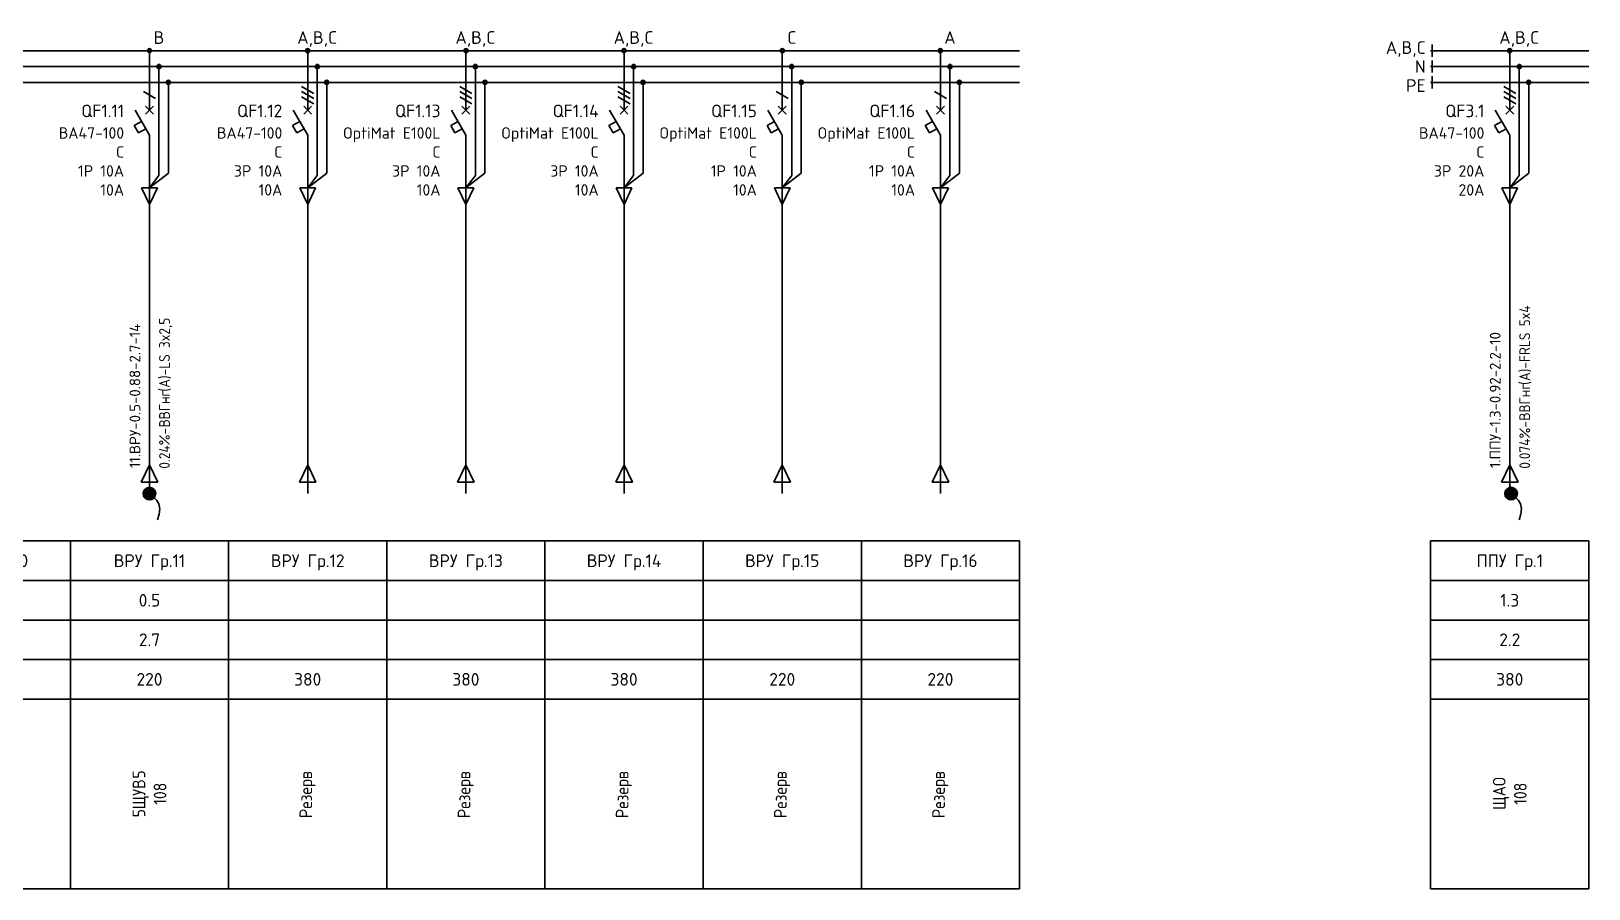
# Model space of a CAD drawing. Header units: millimetres. Extents: x -4379 to 694, y -18291 to 2656.
# Drawn here: x -2718.6 to -2472.5, y 1660.7 to 1796.3 of the extents above; entities that cross this region are included whole.
import ezdxf
from ezdxf.enums import TextEntityAlignment as Align

# ---------------------------------------------------------------- set-up
doc = ezdxf.new("R2010")
doc.units = ezdxf.units.MM
for name, color, linetype in [('Автомат защитный', 7, 'Continuous'), ('Принципиальная схема КТП -для ОДНОЛИНЕЙКИ', 7, 'Continuous'), ('ПРОВОДНИКИ', 7, 'Continuous'), ('Секция ППУ', 7, 'Continuous'), ('Секция1', 7, 'Continuous')]:
    doc.layers.add(name, color=color, linetype=linetype)
doc.layers.add('ЭС АВ', color=7, linetype='Continuous', lineweight=18)
doc.layers.add('ЭС рамка', color=7, linetype='Continuous', lineweight=18)
doc.styles.add('SLD_Style', font='isocpeur.ttf', dxfattribs={"width": 0.9})

# ---------------------------------------------------------------- blocks, each defined once
blk = doc.blocks.new('Start')
at = {"layer": 'ЭС рамка', "color": 7, "linetype": 'Continuous', "lineweight": 30}
blk.add_line((0, 3.46), (0, 1.54), dxfattribs=at)
at = {"layer": 'ЭС рамка', "color": 5, "linetype": 'Continuous', "lineweight": 30}
blk.add_line((0, 0.96), (0, -0.96), dxfattribs=at)
at = {"layer": 'ЭС рамка', "color": 94, "linetype": 'Continuous', "lineweight": 30, "ltscale": 50}
blk.add_line((0, -1.54), (0, -3.46), dxfattribs=at)
at = {"style": 'SLD_Style'}
blk.add_attdef('PHASE', text='', height=2, dxfattribs=at).set_placement((-1, 3), align=Align.MIDDLE_RIGHT)
at = {"layer": 'ЭС рамка', "color": 7, "linetype": 'Continuous', "lineweight": 18, "style": 'SLD_Style'}
blk.add_text('N', height=2, dxfattribs=at).set_placement((-1, 0), align=Align.MIDDLE_RIGHT)
at = {"layer": 'ЭС рамка', "color": 7, "linetype": 'Continuous', "lineweight": 18, "ltscale": 50, "style": 'SLD_Style'}
blk.add_text('РЕ', height=2, dxfattribs=at).set_placement((-1, -3), align=Align.MIDDLE_RIGHT)
blk = doc.blocks.new('*U21')
at = {"linetype": 'ByBlock', "lineweight": 30}
h = blk.add_hatch(color=256, dxfattribs=at)
h.paths.add_polyline_path([(-0.4, 0.9, -0.414214), (0.92, 0.37), (0, -0.02)])
h.paths.add_polyline_path([(0.92, 0.37, -0.101228), (1, -0.02, -0.30039), (0.39, -0.94), (0, -0.02)])
h.paths.add_polyline_path([(-0.4, 0.9), (0.39, -0.94, -0.538), (-1, -0.02, -0.30039)])
blk.add_circle((0, -0.02), 1, dxfattribs=at)
blk.add_spline([(0, 0), (1.55, -1.88), (1.27, -4.16)], degree=3, dxfattribs=at)
blk = doc.blocks.new('*U58')
h = blk.add_hatch(color=256)
h.dxf.hatch_style = 1
edge = h.paths.add_edge_path()
edge.add_ellipse((12.5, 132.5), major_axis=(0, 0.333), ratio=1, start_angle=0, end_angle=360)
h = blk.add_hatch(color=256)
h.dxf.hatch_style = 1
edge = h.paths.add_edge_path()
edge.add_ellipse((14, 130), major_axis=(0, 0.333), ratio=1, start_angle=0, end_angle=360)
h = blk.add_hatch(color=256)
h.dxf.hatch_style = 1
edge = h.paths.add_edge_path()
edge.add_ellipse((15.5, 127.5), major_axis=(0, 0.333), ratio=1, start_angle=0, end_angle=360)
at = {"lineweight": 30}
for p, q in [((14, 129.67), (14, 123.11)), ((15.5, 127.17), (15.5, 113.13)), ((14, 123.11), (14, 112.8)), ((0, 55), (25, 55)), ((0, 55), (0, 0)), ((25, 55), (25, 0)), ((0, 48.75), (25, 48.75)), ((0, 42.5), (25, 42.5)), ((0, 36.25), (25, 36.25))]:
    blk.add_line(p, q, dxfattribs=at)
at = {"layer": 'Автомат защитный', "lineweight": 30}
for p, q in [((12.5, 123.11), (12.5, 132.17)), ((11.54, 126.87), (13.46, 125.76)), ((11.54, 126.04), (13.46, 124.93)), ((12.5, 119.17), (10.22, 123.11)), ((11.54, 125.2), (13.46, 124.09)), ((10.1, 120.66), (11.26, 121.32)), ((10.77, 119.5), (10.1, 120.66)), ((11.92, 120.17), (10.77, 119.5)), ((12.5, 108.54), (12.5, 119.17))]:
    blk.add_line(p, q, dxfattribs=at)
blk.add_ellipse((12.5, 132.5), major_axis=(0, 0.333), ratio=1, start_param=-1.570796, end_param=4.712389, dxfattribs=at)
at = {"layer": 'Принципиальная схема КТП -для ОДНОЛИНЕЙКИ', "lineweight": 30}
for p, q in [((12.5, 108.54), (12.5, 99.73)), ((11.19, 64.32), (12.5, 67.06)), ((12.5, 67.06), (13.81, 64.32)), ((13.81, 64.32), (11.19, 64.32)), ((12.5, 64.32), (12.5, 62.5))]:
    blk.add_line(p, q, dxfattribs=at)
at = {"layer": 'ПРОВОДНИКИ', "lineweight": 30}
for p, q in [((13.75, 110.81), (11.25, 110.81)), ((11.25, 110.81), (12.5, 108.2)), ((12.5, 110.81), (15.5, 113.13)), ((12.5, 110.81), (14, 112.8)), ((12.5, 108.2), (13.75, 110.81)), ((11.19, 64.31), (12.5, 67.06)), ((12.5, 67.06), (13.81, 64.31)), ((13.81, 64.31), (11.19, 64.31))]:
    blk.add_line(p, q, dxfattribs=at)
at = {"layer": 'ПРОВОДНИКИ', "lineweight": 30, "ltscale": 100}
blk.add_line((12.5, 99.73), (12.5, 64.32), dxfattribs=at)
at = {"layer": 'ПРОВОДНИКИ', "color": 7, "linetype": 'Continuous', "lineweight": 30}
for centre in [(14, 130), (15.5, 127.5), (15.5, 127.5)]:
    blk.add_ellipse(centre, major_axis=(0, 0.333), ratio=1, start_param=-1.570796, end_param=4.712389, dxfattribs=at)
at = {"layer": 'ЭС АВ', "color": 7, "lineweight": 30}
for q in [(11.88, 123.74), (11.88, 122.49), (13.12, 123.74), (13.12, 122.49)]:
    blk.add_line((12.5, 123.11), q, dxfattribs=at)
at = {"layer": 'ЭС рамка', "color": 7, "linetype": 'Continuous', "lineweight": 30}
for p, q in [((0, 132.5), (12.17, 132.5)), ((12.83, 132.5), (25, 132.5))]:
    blk.add_line(p, q, dxfattribs=at)
at = {"layer": 'ЭС рамка', "color": 5, "linetype": 'Continuous', "lineweight": 30}
for p, q in [((0, 130), (13.67, 130)), ((14.33, 130), (25, 130))]:
    blk.add_line(p, q, dxfattribs=at)
at = {"layer": 'ЭС рамка', "color": 94, "linetype": 'Continuous', "lineweight": 30}
for p, q in [((0, 127.5), (15.17, 127.5)), ((15.83, 127.5), (25, 127.5))]:
    blk.add_line(p, q, dxfattribs=at)
at = {"layer": 'ЭС рамка', "lineweight": 30}
for p, q in [((25, 30), (0, 30)), ((25, 0), (0, 0))]:
    blk.add_line(p, q, dxfattribs=at)
at = {"style": 'SLD_Style'}
for tag, p in [('LABEL', (12.5, 51.88)), ('INSTALLEDPOWER', (12.5, 45.63)), ('CURRENT', (12.5, 39.37)), ('VOLTAGE', (12.5, 33.13))]:
    blk.add_attdef(tag, text='', height=2, dxfattribs=at).set_placement(p, align=Align.MIDDLE_CENTER)
blk.add_attdef('TEXT', text='', height=2, rotation=90, dxfattribs=at).set_placement((12.5, 15), align=Align.MIDDLE_CENTER)
at = {"layer": 'Автомат защитный', "style": 'SLD_Style'}
blk.add_attdef('PHASE', text='', height=2, dxfattribs=at).set_placement((14, 134.59), align=Align.MIDDLE_CENTER)
for tag, height, p in [('NUMBER', 2, (8.49, 122.99)), ('SWITCHTYPE', 1.8, (8.49, 119.5)), ('SWITCHRELEASE', 1.8, (8.49, 116.5)), ('SWITCHNOMINALCURRENT', 1.8, (8.49, 113.5)), ('SWITCHRELEASECURRENT', 1.8, (8.49, 110.5)), ('RCDTYPE', 1.8, (8.49, 107.5)), ('RCDSETPOINT', 1.8, (8.49, 104.5))]:
    blk.add_attdef(tag, text='', height=height, dxfattribs=at).set_placement(p, align=Align.MIDDLE_RIGHT)
blk.add_attdef('LINE_A', text='', height=1.7, rotation=90, dxfattribs=at).set_placement((10.19, 65.45), align=Align.MIDDLE_LEFT)
blk.add_attdef('LINE_B', text='', height=1.7, rotation=90, dxfattribs=at).set_placement((13.85, 65.45), align=Align.TOP_LEFT)
blk = doc.blocks.new('*U57')
h = blk.add_hatch(color=256)
h.dxf.hatch_style = 1
edge = h.paths.add_edge_path()
edge.add_ellipse((12.5, 132.5), major_axis=(0, 0.333), ratio=1, start_angle=0, end_angle=360)
h = blk.add_hatch(color=256)
h.dxf.hatch_style = 1
edge = h.paths.add_edge_path()
edge.add_ellipse((14, 130), major_axis=(0, 0.333), ratio=1, start_angle=0, end_angle=360)
h = blk.add_hatch(color=256)
h.dxf.hatch_style = 1
edge = h.paths.add_edge_path()
edge.add_ellipse((15.5, 127.5), major_axis=(0, 0.333), ratio=1, start_angle=0, end_angle=360)
at = {"lineweight": 30}
for p, q in [((14, 129.67), (14, 123.11)), ((15.5, 127.17), (15.5, 113.13)), ((14, 123.11), (14, 112.8)), ((0, 55), (25, 55)), ((0, 55), (0, 0)), ((25, 55), (25, 0)), ((0, 48.75), (25, 48.75)), ((0, 42.5), (25, 42.5)), ((0, 36.25), (25, 36.25))]:
    blk.add_line(p, q, dxfattribs=at)
at = {"layer": 'Автомат защитный', "lineweight": 30}
for p, q in [((12.5, 123.11), (12.5, 132.17)), ((11.54, 126.04), (13.46, 124.93)), ((12.5, 119.17), (10.22, 123.11)), ((10.1, 120.66), (11.26, 121.32)), ((10.77, 119.5), (10.1, 120.66)), ((11.92, 120.17), (10.77, 119.5)), ((12.5, 108.54), (12.5, 119.17))]:
    blk.add_line(p, q, dxfattribs=at)
blk.add_ellipse((12.5, 132.5), major_axis=(0, 0.333), ratio=1, start_param=-1.570796, end_param=4.712389, dxfattribs=at)
at = {"layer": 'Принципиальная схема КТП -для ОДНОЛИНЕЙКИ', "lineweight": 30}
for p, q in [((12.5, 108.54), (12.5, 99.73)), ((11.19, 64.32), (12.5, 67.06)), ((12.5, 67.06), (13.81, 64.32)), ((13.81, 64.32), (11.19, 64.32)), ((12.5, 64.32), (12.5, 62.5))]:
    blk.add_line(p, q, dxfattribs=at)
at = {"layer": 'ПРОВОДНИКИ', "lineweight": 30}
for p, q in [((13.75, 110.81), (11.25, 110.81)), ((11.25, 110.81), (12.5, 108.2)), ((12.5, 110.81), (15.5, 113.13)), ((12.5, 110.81), (14, 112.8)), ((12.5, 108.2), (13.75, 110.81)), ((11.19, 64.31), (12.5, 67.06)), ((12.5, 67.06), (13.81, 64.31)), ((13.81, 64.31), (11.19, 64.31))]:
    blk.add_line(p, q, dxfattribs=at)
at = {"layer": 'ПРОВОДНИКИ', "lineweight": 30, "ltscale": 100}
blk.add_line((12.5, 99.73), (12.5, 64.32), dxfattribs=at)
at = {"layer": 'ПРОВОДНИКИ', "color": 7, "linetype": 'Continuous', "lineweight": 30}
for centre in [(14, 130), (15.5, 127.5), (15.5, 127.5)]:
    blk.add_ellipse(centre, major_axis=(0, 0.333), ratio=1, start_param=-1.570796, end_param=4.712389, dxfattribs=at)
at = {"layer": 'ЭС АВ', "color": 7, "lineweight": 30}
for q in [(11.88, 123.74), (11.88, 122.49), (13.12, 123.74), (13.12, 122.49)]:
    blk.add_line((12.5, 123.11), q, dxfattribs=at)
at = {"layer": 'ЭС рамка', "color": 7, "linetype": 'Continuous', "lineweight": 30}
for p, q in [((0, 132.5), (12.17, 132.5)), ((12.83, 132.5), (25, 132.5))]:
    blk.add_line(p, q, dxfattribs=at)
at = {"layer": 'ЭС рамка', "color": 5, "linetype": 'Continuous', "lineweight": 30}
for p, q in [((0, 130), (13.67, 130)), ((14.33, 130), (25, 130))]:
    blk.add_line(p, q, dxfattribs=at)
at = {"layer": 'ЭС рамка', "color": 94, "linetype": 'Continuous', "lineweight": 30}
for p, q in [((0, 127.5), (15.17, 127.5)), ((15.83, 127.5), (25, 127.5))]:
    blk.add_line(p, q, dxfattribs=at)
at = {"layer": 'ЭС рамка', "lineweight": 30}
for p, q in [((25, 30), (0, 30)), ((25, 0), (0, 0))]:
    blk.add_line(p, q, dxfattribs=at)
at = {"style": 'SLD_Style'}
for tag, p in [('LABEL', (12.5, 51.88)), ('INSTALLEDPOWER', (12.5, 45.63)), ('CURRENT', (12.5, 39.37)), ('VOLTAGE', (12.5, 33.13))]:
    blk.add_attdef(tag, text='', height=2, dxfattribs=at).set_placement(p, align=Align.MIDDLE_CENTER)
blk.add_attdef('TEXT', text='', height=2, rotation=90, dxfattribs=at).set_placement((12.5, 15), align=Align.MIDDLE_CENTER)
at = {"layer": 'Автомат защитный', "style": 'SLD_Style'}
blk.add_attdef('PHASE', text='', height=2, dxfattribs=at).set_placement((14, 134.59), align=Align.MIDDLE_CENTER)
for tag, height, p in [('NUMBER', 2, (8.49, 122.99)), ('SWITCHTYPE', 1.8, (8.49, 119.5)), ('SWITCHRELEASE', 1.8, (8.49, 116.5)), ('SWITCHNOMINALCURRENT', 1.8, (8.49, 113.5)), ('SWITCHRELEASECURRENT', 1.8, (8.49, 110.5)), ('RCDTYPE', 1.8, (8.49, 107.5)), ('RCDSETPOINT', 1.8, (8.49, 104.5))]:
    blk.add_attdef(tag, text='', height=height, dxfattribs=at).set_placement(p, align=Align.MIDDLE_RIGHT)
blk.add_attdef('LINE_A', text='', height=1.7, rotation=90, dxfattribs=at).set_placement((10.19, 65.45), align=Align.MIDDLE_LEFT)
blk.add_attdef('LINE_B', text='', height=1.7, rotation=90, dxfattribs=at).set_placement((13.85, 65.45), align=Align.TOP_LEFT)

msp = doc.modelspace()

# ---------------------------------------------------------------- block references
at = {"layer": 'Секция ППУ', "lineweight": 0}
msp.add_blockref('Start', (-2497.252, 1790.731, -0.017), dxfattribs=at).add_auto_attribs({'PHASE': 'A,B,C'})
ref = msp.add_blockref('*U58', (-2497.473, 1660.731, -0.006), dxfattribs=at)
ref.add_attrib('LABEL', 'ППУ Гр.1', dxfattribs={"layer": '0', "height": 2, "style": 'SLD_Style'}).set_placement((-2484.973, 1712.606, -0.006), align=Align.MIDDLE_CENTER)
ref.add_attrib('INSTALLEDPOWER', '1.3', dxfattribs={"layer": '0', "height": 2, "style": 'SLD_Style'}).set_placement((-2484.973, 1706.356, -0.006), align=Align.MIDDLE_CENTER)
ref.add_attrib('CURRENT', '2.2', dxfattribs={"layer": '0', "height": 2, "style": 'SLD_Style'}).set_placement((-2484.973, 1700.106, -0.006), align=Align.MIDDLE_CENTER)
ref.add_attrib('VOLTAGE', '380', dxfattribs={"layer": '0', "height": 2, "style": 'SLD_Style'}).set_placement((-2484.973, 1693.856, -0.006), align=Align.MIDDLE_CENTER)
ref.add_attrib('LINE_A', ' 1.ППУ-1.3-0.92-2.2-10', dxfattribs={"layer": 'Автомат защитный', "height": 1.7, "rotation": 90, "style": 'SLD_Style'}).set_placement((-2487.278, 1726.183, -0.006), align=Align.MIDDLE_LEFT)
ref.add_attrib('LINE_B_001', ' 0.074%%%-', (-2481.752, 1726.183, -0.006), dxfattribs={"layer": 'Автомат защитный', "height": 1.7, "rotation": 90, "style": 'SLD_Style', "width": 0.9})
ref.add_attrib('PHASE', 'A,B,C', dxfattribs={"layer": 'Автомат защитный', "height": 2, "style": 'SLD_Style'}).set_placement((-2483.473, 1795.322, -0.006), align=Align.MIDDLE_CENTER)
ref.add_attrib('NUMBER', 'QF3.1', dxfattribs={"layer": 'Автомат защитный', "height": 2, "style": 'SLD_Style'}).set_placement((-2488.983, 1783.718, -0.006), align=Align.MIDDLE_RIGHT)
ref.add_attrib('SWITCHTYPE', 'ВА47-100', dxfattribs={"layer": 'Автомат защитный', "height": 1.8, "style": 'SLD_Style'}).set_placement((-2488.983, 1780.231, -0.006), align=Align.MIDDLE_RIGHT)
ref.add_attrib('SWITCHRELEASE', 'C', dxfattribs={"layer": 'Автомат защитный', "height": 1.8, "style": 'SLD_Style'}).set_placement((-2488.983, 1777.231, -0.006), align=Align.MIDDLE_RIGHT)
ref.add_attrib('SWITCHNOMINALCURRENT', '3Р 20А', dxfattribs={"layer": 'Автомат защитный', "height": 1.8, "style": 'SLD_Style'}).set_placement((-2488.983, 1774.231, -0.006), align=Align.MIDDLE_RIGHT)
ref.add_attrib('SWITCHRELEASECURRENT', '20А', dxfattribs={"layer": 'Автомат защитный', "height": 1.8, "style": 'SLD_Style'}).set_placement((-2488.983, 1771.231, -0.006), align=Align.MIDDLE_RIGHT)
ref.add_attrib('TEXT_001', 'ЩАО', (-2485.639, 1673.211, -0.006), dxfattribs={"layer": '0', "height": 2, "rotation": 90, "style": 'SLD_Style', "width": 0.9})
ref.add_attrib('LINE_B_002', 'ВВГнг', (-2481.752, 1734.751, -0.006), dxfattribs={"layer": 'Автомат защитный', "height": 1.7, "rotation": 90, "style": 'SLD_Style', "width": 0.9})
ref.add_attrib('LINE_B_003', '(', (-2481.752, 1740.412, -0.006), dxfattribs={"layer": 'Автомат защитный', "height": 1.7, "rotation": 90, "style": 'SLD_Style', "width": 0.9})
ref.add_attrib('LINE_B_004', 'А', (-2481.752, 1741.024, -0.006), dxfattribs={"layer": 'Автомат защитный', "height": 1.7, "rotation": 90, "style": 'SLD_Style', "width": 0.9})
ref.add_attrib('LINE_B_005', ')-FRLS 5x4', (-2481.752, 1742.401, -0.006), dxfattribs={"layer": 'Автомат защитный', "height": 1.7, "rotation": 90, "style": 'SLD_Style', "width": 0.9})
ref.add_attrib('TEXT_002', '108', (-2482.306, 1674.021, -0.006), dxfattribs={"layer": '0', "height": 2, "rotation": 90, "style": 'SLD_Style', "width": 0.9})
msp.add_blockref('*U21', (-2484.752, 1723.231, -0.017), dxfattribs=at)
at = {"layer": 'Секция1', "lineweight": 0}
ref = msp.add_blockref('*U58', (-2737.445, 1660.731, -0.006), dxfattribs=at)
ref.add_attrib('LABEL', 'ВРУ Гр.10', dxfattribs={"layer": '0', "height": 2, "style": 'SLD_Style'}).set_placement((-2724.945, 1712.606, -0.006), align=Align.MIDDLE_CENTER)
ref.add_attrib('INSTALLEDPOWER', '2.6', dxfattribs={"layer": '0', "height": 2, "style": 'SLD_Style'}).set_placement((-2724.945, 1706.356, -0.006), align=Align.MIDDLE_CENTER)
ref.add_attrib('CURRENT', '4.6', dxfattribs={"layer": '0', "height": 2, "style": 'SLD_Style'}).set_placement((-2724.945, 1700.106, -0.006), align=Align.MIDDLE_CENTER)
ref.add_attrib('VOLTAGE', '380', dxfattribs={"layer": '0', "height": 2, "style": 'SLD_Style'}).set_placement((-2724.945, 1693.856, -0.006), align=Align.MIDDLE_CENTER)
ref.add_attrib('LINE_A', ' 10.ВРУ-2.6-0.88-4.6-48', dxfattribs={"layer": 'Автомат защитный', "height": 1.7, "rotation": 90, "style": 'SLD_Style'}).set_placement((-2727.251, 1726.183, -0.006), align=Align.MIDDLE_LEFT)
ref.add_attrib('LINE_B_001', ' 1.16%%%-', (-2721.725, 1726.183, -0.006), dxfattribs={"layer": 'Автомат защитный', "height": 1.7, "rotation": 90, "style": 'SLD_Style', "width": 0.9})
ref.add_attrib('PHASE', 'A,B,C', dxfattribs={"layer": 'Автомат защитный', "height": 2, "style": 'SLD_Style'}).set_placement((-2723.445, 1795.322, -0.006), align=Align.MIDDLE_CENTER)
ref.add_attrib('NUMBER', 'QF1.10', dxfattribs={"layer": 'Автомат защитный', "height": 2, "style": 'SLD_Style'}).set_placement((-2728.956, 1783.718, -0.006), align=Align.MIDDLE_RIGHT)
ref.add_attrib('SWITCHTYPE', 'OptiMat E100L', dxfattribs={"layer": 'Автомат защитный', "height": 1.8, "style": 'SLD_Style'}).set_placement((-2728.956, 1780.231, -0.006), align=Align.MIDDLE_RIGHT)
ref.add_attrib('SWITCHRELEASE', 'C', dxfattribs={"layer": 'Автомат защитный', "height": 1.8, "style": 'SLD_Style'}).set_placement((-2728.956, 1777.231, -0.006), align=Align.MIDDLE_RIGHT)
ref.add_attrib('SWITCHNOMINALCURRENT', '3Р 10А', dxfattribs={"layer": 'Автомат защитный', "height": 1.8, "style": 'SLD_Style'}).set_placement((-2728.956, 1774.231, -0.006), align=Align.MIDDLE_RIGHT)
ref.add_attrib('SWITCHRELEASECURRENT', '10А', dxfattribs={"layer": 'Автомат защитный', "height": 1.8, "style": 'SLD_Style'}).set_placement((-2728.956, 1771.231, -0.006), align=Align.MIDDLE_RIGHT)
ref.add_attrib('TEXT_001', '5', (-2725.612, 1671.951, -0.006), dxfattribs={"layer": '0', "height": 2, "rotation": 90, "style": 'SLD_Style', "width": 0.9})
ref.add_attrib('LINE_B_002', 'ВВГнг', (-2721.725, 1732.915, -0.006), dxfattribs={"layer": 'Автомат защитный', "height": 1.7, "rotation": 90, "style": 'SLD_Style', "width": 0.9})
ref.add_attrib('LINE_B_003', '(', (-2721.725, 1738.576, -0.006), dxfattribs={"layer": 'Автомат защитный', "height": 1.7, "rotation": 90, "style": 'SLD_Style', "width": 0.9})
ref.add_attrib('LINE_B_004', 'А', (-2721.725, 1739.188, -0.006), dxfattribs={"layer": 'Автомат защитный', "height": 1.7, "rotation": 90, "style": 'SLD_Style', "width": 0.9})
ref.add_attrib('LINE_B_005', ')-LS 5x2,5', (-2721.725, 1740.565, -0.006), dxfattribs={"layer": 'Автомат защитный', "height": 1.7, "rotation": 90, "style": 'SLD_Style', "width": 0.9})
ref.add_attrib('TEXT_002', 'ЩУВ', (-2725.612, 1673.211, -0.006), dxfattribs={"layer": '0', "height": 2, "rotation": 90, "style": 'SLD_Style', "width": 0.9})
ref.add_attrib('TEXT_003', '4', (-2725.612, 1678.071, -0.006), dxfattribs={"layer": '0', "height": 2, "rotation": 90, "style": 'SLD_Style', "width": 0.9})
ref.add_attrib('TEXT_004', '110', (-2722.278, 1674.201, -0.006), dxfattribs={"layer": '0', "height": 2, "rotation": 90, "style": 'SLD_Style', "width": 0.9})
ref = msp.add_blockref('*U57', (-2712.445, 1660.731, -0.006), dxfattribs=at)
ref.add_attrib('LABEL', 'ВРУ Гр.11', dxfattribs={"layer": '0', "height": 2, "style": 'SLD_Style'}).set_placement((-2699.945, 1712.606, -0.006), align=Align.MIDDLE_CENTER)
ref.add_attrib('INSTALLEDPOWER', '0.5', dxfattribs={"layer": '0', "height": 2, "style": 'SLD_Style'}).set_placement((-2699.945, 1706.356, -0.006), align=Align.MIDDLE_CENTER)
ref.add_attrib('CURRENT', '2.7', dxfattribs={"layer": '0', "height": 2, "style": 'SLD_Style'}).set_placement((-2699.945, 1700.106, -0.006), align=Align.MIDDLE_CENTER)
ref.add_attrib('VOLTAGE', '220', dxfattribs={"layer": '0', "height": 2, "style": 'SLD_Style'}).set_placement((-2699.945, 1693.856, -0.006), align=Align.MIDDLE_CENTER)
ref.add_attrib('LINE_A', ' 11.ВРУ-0.5-0.88-2.7-14', dxfattribs={"layer": 'Автомат защитный', "height": 1.7, "rotation": 90, "style": 'SLD_Style'}).set_placement((-2702.251, 1726.183, -0.006), align=Align.MIDDLE_LEFT)
ref.add_attrib('LINE_B_001', ' 0.24%%%-', (-2696.725, 1726.183, -0.006), dxfattribs={"layer": 'Автомат защитный', "height": 1.7, "rotation": 90, "style": 'SLD_Style', "width": 0.9})
ref.add_attrib('PHASE', 'B', dxfattribs={"layer": 'Автомат защитный', "height": 2, "style": 'SLD_Style'}).set_placement((-2698.445, 1795.322, -0.006), align=Align.MIDDLE_CENTER)
ref.add_attrib('NUMBER', 'QF1.11', dxfattribs={"layer": 'Автомат защитный', "height": 2, "style": 'SLD_Style'}).set_placement((-2703.956, 1783.718, -0.006), align=Align.MIDDLE_RIGHT)
ref.add_attrib('SWITCHTYPE', 'ВА47-100', dxfattribs={"layer": 'Автомат защитный', "height": 1.8, "style": 'SLD_Style'}).set_placement((-2703.956, 1780.231, -0.006), align=Align.MIDDLE_RIGHT)
ref.add_attrib('SWITCHRELEASE', 'C', dxfattribs={"layer": 'Автомат защитный', "height": 1.8, "style": 'SLD_Style'}).set_placement((-2703.956, 1777.231, -0.006), align=Align.MIDDLE_RIGHT)
ref.add_attrib('SWITCHNOMINALCURRENT', '1Р 10А', dxfattribs={"layer": 'Автомат защитный', "height": 1.8, "style": 'SLD_Style'}).set_placement((-2703.956, 1774.231, -0.006), align=Align.MIDDLE_RIGHT)
ref.add_attrib('SWITCHRELEASECURRENT', '10А', dxfattribs={"layer": 'Автомат защитный', "height": 1.8, "style": 'SLD_Style'}).set_placement((-2703.956, 1771.231, -0.006), align=Align.MIDDLE_RIGHT)
ref.add_attrib('TEXT_001', '5', (-2700.612, 1672.041, -0.006), dxfattribs={"layer": '0', "height": 2, "rotation": 90, "style": 'SLD_Style', "width": 0.9})
ref.add_attrib('LINE_B_002', 'ВВГнг', (-2696.725, 1733.68, -0.006), dxfattribs={"layer": 'Автомат защитный', "height": 1.7, "rotation": 90, "style": 'SLD_Style', "width": 0.9})
ref.add_attrib('LINE_B_003', '(', (-2696.725, 1739.341, -0.006), dxfattribs={"layer": 'Автомат защитный', "height": 1.7, "rotation": 90, "style": 'SLD_Style', "width": 0.9})
ref.add_attrib('LINE_B_004', 'А', (-2696.725, 1739.953, -0.006), dxfattribs={"layer": 'Автомат защитный', "height": 1.7, "rotation": 90, "style": 'SLD_Style', "width": 0.9})
ref.add_attrib('LINE_B_005', ')-LS 3x2,5', (-2696.725, 1741.33, -0.006), dxfattribs={"layer": 'Автомат защитный', "height": 1.7, "rotation": 90, "style": 'SLD_Style', "width": 0.9})
ref.add_attrib('TEXT_002', 'ЩУВ', (-2700.612, 1673.301, -0.006), dxfattribs={"layer": '0', "height": 2, "rotation": 90, "style": 'SLD_Style', "width": 0.9})
ref.add_attrib('TEXT_003', '5', (-2700.612, 1678.161, -0.006), dxfattribs={"layer": '0', "height": 2, "rotation": 90, "style": 'SLD_Style', "width": 0.9})
ref.add_attrib('TEXT_004', '108', (-2697.278, 1674.021, -0.006), dxfattribs={"layer": '0', "height": 2, "rotation": 90, "style": 'SLD_Style', "width": 0.9})
ref = msp.add_blockref('*U58', (-2687.445, 1660.731, -0.006), dxfattribs=at)
ref.add_attrib('LABEL', 'ВРУ Гр.12', dxfattribs={"layer": '0', "height": 2, "style": 'SLD_Style'}).set_placement((-2674.945, 1712.606, -0.006), align=Align.MIDDLE_CENTER)
ref.add_attrib('VOLTAGE', '380', dxfattribs={"layer": '0', "height": 2, "style": 'SLD_Style'}).set_placement((-2674.945, 1693.856, -0.006), align=Align.MIDDLE_CENTER)
ref.add_attrib('PHASE', 'A,B,C', dxfattribs={"layer": 'Автомат защитный', "height": 2, "style": 'SLD_Style'}).set_placement((-2673.445, 1795.322, -0.006), align=Align.MIDDLE_CENTER)
ref.add_attrib('NUMBER', 'QF1.12', dxfattribs={"layer": 'Автомат защитный', "height": 2, "style": 'SLD_Style'}).set_placement((-2678.956, 1783.718, -0.006), align=Align.MIDDLE_RIGHT)
ref.add_attrib('SWITCHTYPE', 'ВА47-100', dxfattribs={"layer": 'Автомат защитный', "height": 1.8, "style": 'SLD_Style'}).set_placement((-2678.956, 1780.231, -0.006), align=Align.MIDDLE_RIGHT)
ref.add_attrib('SWITCHRELEASE', 'C', dxfattribs={"layer": 'Автомат защитный', "height": 1.8, "style": 'SLD_Style'}).set_placement((-2678.956, 1777.231, -0.006), align=Align.MIDDLE_RIGHT)
ref.add_attrib('SWITCHNOMINALCURRENT', '3Р 10А', dxfattribs={"layer": 'Автомат защитный', "height": 1.8, "style": 'SLD_Style'}).set_placement((-2678.956, 1774.231, -0.006), align=Align.MIDDLE_RIGHT)
ref.add_attrib('SWITCHRELEASECURRENT', '10А', dxfattribs={"layer": 'Автомат защитный', "height": 1.8, "style": 'SLD_Style'}).set_placement((-2678.956, 1771.231, -0.006), align=Align.MIDDLE_RIGHT)
ref.add_attrib('TEXT_001', 'Резерв', (-2674.245, 1671.906, -0.006), dxfattribs={"layer": '0', "height": 2, "rotation": 90, "style": 'SLD_Style', "width": 0.9})
ref = msp.add_blockref('*U58', (-2662.445, 1660.731, -0.006), dxfattribs=at)
ref.add_attrib('LABEL', 'ВРУ Гр.13', dxfattribs={"layer": '0', "height": 2, "style": 'SLD_Style'}).set_placement((-2649.945, 1712.606, -0.006), align=Align.MIDDLE_CENTER)
ref.add_attrib('VOLTAGE', '380', dxfattribs={"layer": '0', "height": 2, "style": 'SLD_Style'}).set_placement((-2649.945, 1693.856, -0.006), align=Align.MIDDLE_CENTER)
ref.add_attrib('PHASE', 'A,B,C', dxfattribs={"layer": 'Автомат защитный', "height": 2, "style": 'SLD_Style'}).set_placement((-2648.445, 1795.322, -0.006), align=Align.MIDDLE_CENTER)
ref.add_attrib('NUMBER', 'QF1.13', dxfattribs={"layer": 'Автомат защитный', "height": 2, "style": 'SLD_Style'}).set_placement((-2653.956, 1783.718, -0.006), align=Align.MIDDLE_RIGHT)
ref.add_attrib('SWITCHTYPE', 'OptiMat E100L', dxfattribs={"layer": 'Автомат защитный', "height": 1.8, "style": 'SLD_Style'}).set_placement((-2653.956, 1780.231, -0.006), align=Align.MIDDLE_RIGHT)
ref.add_attrib('SWITCHRELEASE', 'C', dxfattribs={"layer": 'Автомат защитный', "height": 1.8, "style": 'SLD_Style'}).set_placement((-2653.956, 1777.231, -0.006), align=Align.MIDDLE_RIGHT)
ref.add_attrib('SWITCHNOMINALCURRENT', '3Р 10А', dxfattribs={"layer": 'Автомат защитный', "height": 1.8, "style": 'SLD_Style'}).set_placement((-2653.956, 1774.231, -0.006), align=Align.MIDDLE_RIGHT)
ref.add_attrib('SWITCHRELEASECURRENT', '10А', dxfattribs={"layer": 'Автомат защитный', "height": 1.8, "style": 'SLD_Style'}).set_placement((-2653.956, 1771.231, -0.006), align=Align.MIDDLE_RIGHT)
ref.add_attrib('TEXT_001', 'Резерв', (-2649.245, 1671.906, -0.006), dxfattribs={"layer": '0', "height": 2, "rotation": 90, "style": 'SLD_Style', "width": 0.9})
ref = msp.add_blockref('*U58', (-2637.445, 1660.731, -0.006), dxfattribs=at)
ref.add_attrib('LABEL', 'ВРУ Гр.14', dxfattribs={"layer": '0', "height": 2, "style": 'SLD_Style'}).set_placement((-2624.945, 1712.606, -0.006), align=Align.MIDDLE_CENTER)
ref.add_attrib('VOLTAGE', '380', dxfattribs={"layer": '0', "height": 2, "style": 'SLD_Style'}).set_placement((-2624.945, 1693.856, -0.006), align=Align.MIDDLE_CENTER)
ref.add_attrib('PHASE', 'A,B,C', dxfattribs={"layer": 'Автомат защитный', "height": 2, "style": 'SLD_Style'}).set_placement((-2623.445, 1795.322, -0.006), align=Align.MIDDLE_CENTER)
ref.add_attrib('NUMBER', 'QF1.14', dxfattribs={"layer": 'Автомат защитный', "height": 2, "style": 'SLD_Style'}).set_placement((-2628.956, 1783.718, -0.006), align=Align.MIDDLE_RIGHT)
ref.add_attrib('SWITCHTYPE', 'OptiMat E100L', dxfattribs={"layer": 'Автомат защитный', "height": 1.8, "style": 'SLD_Style'}).set_placement((-2628.956, 1780.231, -0.006), align=Align.MIDDLE_RIGHT)
ref.add_attrib('SWITCHRELEASE', 'C', dxfattribs={"layer": 'Автомат защитный', "height": 1.8, "style": 'SLD_Style'}).set_placement((-2628.956, 1777.231, -0.006), align=Align.MIDDLE_RIGHT)
ref.add_attrib('SWITCHNOMINALCURRENT', '3Р 10А', dxfattribs={"layer": 'Автомат защитный', "height": 1.8, "style": 'SLD_Style'}).set_placement((-2628.956, 1774.231, -0.006), align=Align.MIDDLE_RIGHT)
ref.add_attrib('SWITCHRELEASECURRENT', '10А', dxfattribs={"layer": 'Автомат защитный', "height": 1.8, "style": 'SLD_Style'}).set_placement((-2628.956, 1771.231, -0.006), align=Align.MIDDLE_RIGHT)
ref.add_attrib('TEXT_001', 'Резерв', (-2624.245, 1671.906, -0.006), dxfattribs={"layer": '0', "height": 2, "rotation": 90, "style": 'SLD_Style', "width": 0.9})
ref = msp.add_blockref('*U57', (-2612.445, 1660.731, -0.006), dxfattribs=at)
ref.add_attrib('LABEL', 'ВРУ Гр.15', dxfattribs={"layer": '0', "height": 2, "style": 'SLD_Style'}).set_placement((-2599.945, 1712.606, -0.006), align=Align.MIDDLE_CENTER)
ref.add_attrib('VOLTAGE', '220', dxfattribs={"layer": '0', "height": 2, "style": 'SLD_Style'}).set_placement((-2599.945, 1693.856, -0.006), align=Align.MIDDLE_CENTER)
ref.add_attrib('PHASE', 'C', dxfattribs={"layer": 'Автомат защитный', "height": 2, "style": 'SLD_Style'}).set_placement((-2598.445, 1795.322, -0.006), align=Align.MIDDLE_CENTER)
ref.add_attrib('NUMBER', 'QF1.15', dxfattribs={"layer": 'Автомат защитный', "height": 2, "style": 'SLD_Style'}).set_placement((-2603.956, 1783.718, -0.006), align=Align.MIDDLE_RIGHT)
ref.add_attrib('SWITCHTYPE', 'OptiMat E100L', dxfattribs={"layer": 'Автомат защитный', "height": 1.8, "style": 'SLD_Style'}).set_placement((-2603.956, 1780.231, -0.006), align=Align.MIDDLE_RIGHT)
ref.add_attrib('SWITCHRELEASE', 'C', dxfattribs={"layer": 'Автомат защитный', "height": 1.8, "style": 'SLD_Style'}).set_placement((-2603.956, 1777.231, -0.006), align=Align.MIDDLE_RIGHT)
ref.add_attrib('SWITCHNOMINALCURRENT', '1Р 10А', dxfattribs={"layer": 'Автомат защитный', "height": 1.8, "style": 'SLD_Style'}).set_placement((-2603.956, 1774.231, -0.006), align=Align.MIDDLE_RIGHT)
ref.add_attrib('SWITCHRELEASECURRENT', '10А', dxfattribs={"layer": 'Автомат защитный', "height": 1.8, "style": 'SLD_Style'}).set_placement((-2603.956, 1771.231, -0.006), align=Align.MIDDLE_RIGHT)
ref.add_attrib('TEXT_001', 'Резерв', (-2599.245, 1671.906, -0.006), dxfattribs={"layer": '0', "height": 2, "rotation": 90, "style": 'SLD_Style', "width": 0.9})
ref = msp.add_blockref('*U57', (-2587.445, 1660.731, -0.006), dxfattribs=at)
ref.add_attrib('LABEL', 'ВРУ Гр.16', dxfattribs={"layer": '0', "height": 2, "style": 'SLD_Style'}).set_placement((-2574.945, 1712.606, -0.006), align=Align.MIDDLE_CENTER)
ref.add_attrib('VOLTAGE', '220', dxfattribs={"layer": '0', "height": 2, "style": 'SLD_Style'}).set_placement((-2574.945, 1693.856, -0.006), align=Align.MIDDLE_CENTER)
ref.add_attrib('PHASE', 'A', dxfattribs={"layer": 'Автомат защитный', "height": 2, "style": 'SLD_Style'}).set_placement((-2573.445, 1795.322, -0.006), align=Align.MIDDLE_CENTER)
ref.add_attrib('NUMBER', 'QF1.16', dxfattribs={"layer": 'Автомат защитный', "height": 2, "style": 'SLD_Style'}).set_placement((-2578.956, 1783.718, -0.006), align=Align.MIDDLE_RIGHT)
ref.add_attrib('SWITCHTYPE', 'OptiMat E100L', dxfattribs={"layer": 'Автомат защитный', "height": 1.8, "style": 'SLD_Style'}).set_placement((-2578.956, 1780.231, -0.006), align=Align.MIDDLE_RIGHT)
ref.add_attrib('SWITCHRELEASE', 'C', dxfattribs={"layer": 'Автомат защитный', "height": 1.8, "style": 'SLD_Style'}).set_placement((-2578.956, 1777.231, -0.006), align=Align.MIDDLE_RIGHT)
ref.add_attrib('SWITCHNOMINALCURRENT', '1Р 10А', dxfattribs={"layer": 'Автомат защитный', "height": 1.8, "style": 'SLD_Style'}).set_placement((-2578.956, 1774.231, -0.006), align=Align.MIDDLE_RIGHT)
ref.add_attrib('SWITCHRELEASECURRENT', '10А', dxfattribs={"layer": 'Автомат защитный', "height": 1.8, "style": 'SLD_Style'}).set_placement((-2578.956, 1771.231, -0.006), align=Align.MIDDLE_RIGHT)
ref.add_attrib('TEXT_001', 'Резерв', (-2574.245, 1671.906, -0.006), dxfattribs={"layer": '0', "height": 2, "rotation": 90, "style": 'SLD_Style', "width": 0.9})
msp.add_blockref('*U21', (-2699.945, 1723.231, -0.006), dxfattribs=at)

doc.saveas('drawing.dxf')
